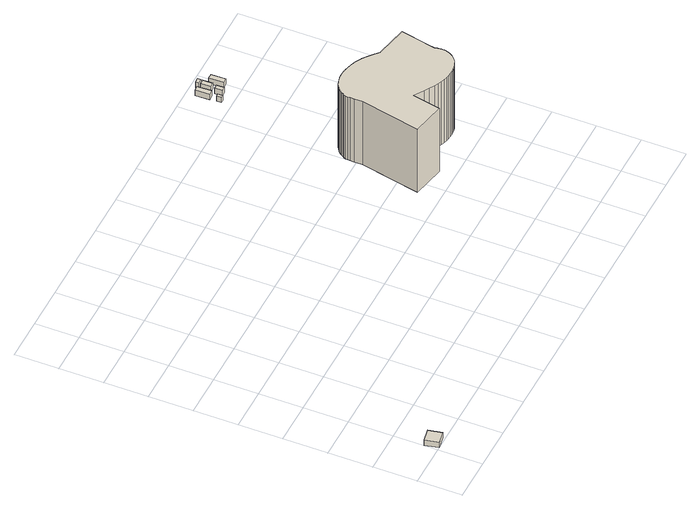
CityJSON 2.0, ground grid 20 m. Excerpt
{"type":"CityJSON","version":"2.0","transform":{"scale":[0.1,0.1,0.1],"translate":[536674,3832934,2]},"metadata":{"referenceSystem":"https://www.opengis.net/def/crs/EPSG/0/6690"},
"CityObjects":{
"building1":{"type":"Building","attributes":{"計測周辺長":24.42,"1/2500図郭":73,"区名":"住之江区","町丁目名称":"南港北３丁目","街区番号":5,"class":"3003","usage":"454","storeysAboveGround":1,"BuildingDetailAttribute.buildingRoofEdgeArea":37.19,"BuildingDetailAttribute.buildingStructureType":"610","BuildingDetailAttribute.buildingStructureOrgType":"2","BuildingDetailAttribute.detailedUsage":"1930","BuildingDetailAttribute.specifiedBuildingCoverageRate":0.6,"BuildingDetailAttribute.surveyYear":2017,"BuildingTsunamiRiskAttribute.description":"1","BuildingTsunamiRiskAttribute.rank":"2","BuildingTsunamiRiskAttribute.depth":0.63,"BuildingHighTideRiskAttribute.description":"1","BuildingHighTideRiskAttribute.rank":"3","BuildingHighTideRiskAttribute.depth":3.12,"BuildingIDAttribute.prefecture":"27","BuildingIDAttribute.city":"27125"},"geometry":[{"type":"Solid","lod":"1","boundaries":[[[[0,1,2,3]],[[2,4,5,3]],[[1,6,4,2]],[[0,7,6,1]],[[3,5,7,0]],[[4,6,7,5]]]]}]},
"building2":{"type":"Building","attributes":{"class":"3002","measuredHeight":35.4,"BuildingDetailAttribute.specifiedBuildingCoverageRate":0.6,"BuildingDetailAttribute.surveyYear":2017,"BuildingTsunamiRiskAttribute.description":"1","BuildingTsunamiRiskAttribute.rank":"1","BuildingTsunamiRiskAttribute.depth":0.48,"BuildingHighTideRiskAttribute.description":"1","BuildingHighTideRiskAttribute.rank":"3","BuildingHighTideRiskAttribute.depth":3.33,"BuildingIDAttribute.prefecture":"27","BuildingIDAttribute.city":"27125"},"geometry":[{"type":"Solid","lod":"1","boundaries":[[[[8,9,10,11,12,13,14,15,16,17,18,19,20,21,22,23,24,25,26,27,28,29,30,31,32,33,34,35,36,37,38,39,40,41,42,43,44,45,46,47,48,49,50,51,52,53,54,55,56,57,58,59,60,61,62,63,64,65,66,67,68,69,70]],[[69,71,72,70]],[[68,73,71,69]],[[67,74,73,68]],[[66,75,74,67]],[[65,76,75,66]],[[64,77,76,65]],[[63,78,77,64]],[[62,79,78,63]],[[61,80,79,62]],[[60,81,80,61]],[[59,82,81,60]],[[58,83,82,59]],[[57,84,83,58]],[[56,85,84,57]],[[55,86,85,56]],[[54,87,86,55]],[[53,88,87,54]],[[52,89,88,53]],[[51,90,89,52]],[[50,91,90,51]],[[49,92,91,50]],[[48,93,92,49]],[[47,94,93,48]],[[46,95,94,47]],[[45,96,95,46]],[[44,97,96,45]],[[43,98,97,44]],[[42,99,98,43]],[[41,100,99,42]],[[40,101,100,41]],[[39,102,101,40]],[[38,103,102,39]],[[37,104,103,38]],[[36,105,104,37]],[[35,106,105,36]],[[34,107,106,35]],[[33,108,107,34]],[[32,109,108,33]],[[31,110,109,32]],[[30,111,110,31]],[[29,112,111,30]],[[28,113,112,29]],[[27,114,113,28]],[[26,115,114,27]],[[25,116,115,26]],[[24,117,116,25]],[[23,118,117,24]],[[22,119,118,23]],[[21,120,119,22]],[[20,121,120,21]],[[19,122,121,20]],[[18,123,122,19]],[[17,124,123,18]],[[16,125,124,17]],[[15,126,125,16]],[[14,127,126,15]],[[13,128,127,14]],[[12,129,128,13]],[[11,130,129,12]],[[10,131,130,11]],[[9,132,131,10]],[[8,133,132,9]],[[70,72,133,8]],[[71,73,74,75,76,77,78,79,80,81,82,83,84,85,86,87,88,89,90,91,92,93,94,95,96,97,98,99,100,101,102,103,104,105,106,107,108,109,110,111,112,113,114,115,116,117,118,119,120,121,122,123,124,125,126,127,128,129,130,131,132,133,72]]]]}]},
"building3":{"type":"Building","attributes":{"class":"3003","measuredHeight":4.4,"BuildingDetailAttribute.specifiedBuildingCoverageRate":0.6,"BuildingDetailAttribute.surveyYear":2017,"BuildingTsunamiRiskAttribute.description":"1","BuildingTsunamiRiskAttribute.rank":"1","BuildingTsunamiRiskAttribute.depth":0.47,"BuildingHighTideRiskAttribute.description":"1","BuildingHighTideRiskAttribute.rank":"3","BuildingHighTideRiskAttribute.depth":3.32,"BuildingIDAttribute.prefecture":"27","BuildingIDAttribute.city":"27125"},"geometry":[{"type":"Solid","lod":"1","boundaries":[[[[134,135,136,137]],[[136,138,139,137]],[[135,140,138,136]],[[134,141,140,135]],[[137,139,141,134]],[[138,140,141,139]]]]}]},
"building4":{"type":"Building","attributes":{"class":"3001","BuildingDetailAttribute.specifiedBuildingCoverageRate":0.6,"BuildingDetailAttribute.surveyYear":2017,"BuildingTsunamiRiskAttribute.description":"1","BuildingTsunamiRiskAttribute.rank":"1","BuildingTsunamiRiskAttribute.depth":0.49,"BuildingHighTideRiskAttribute.description":"1","BuildingHighTideRiskAttribute.rank":"3","BuildingHighTideRiskAttribute.depth":3.35,"BuildingIDAttribute.prefecture":"27","BuildingIDAttribute.city":"27125"},"geometry":[{"type":"Solid","lod":"1","boundaries":[[[[142,143,144,145]],[[144,146,147,145]],[[143,148,146,144]],[[142,149,148,143]],[[145,147,149,142]],[[146,148,149,147]]]]}]},
"building5":{"type":"Building","attributes":{"class":"3001","BuildingDetailAttribute.specifiedBuildingCoverageRate":0.6,"BuildingDetailAttribute.surveyYear":2017,"BuildingTsunamiRiskAttribute.description":"1","BuildingTsunamiRiskAttribute.rank":"1","BuildingTsunamiRiskAttribute.depth":0.26,"BuildingHighTideRiskAttribute.description":"1","BuildingHighTideRiskAttribute.rank":"3","BuildingHighTideRiskAttribute.depth":3.13,"BuildingIDAttribute.prefecture":"27","BuildingIDAttribute.city":"27125"},"geometry":[{"type":"Solid","lod":"1","boundaries":[[[[150,151,152,153]],[[152,154,155,153]],[[151,156,154,152]],[[150,157,156,151]],[[153,155,157,150]],[[154,156,157,155]]]]}]},
"building6":{"type":"Building","attributes":{"class":"3001","BuildingDetailAttribute.specifiedBuildingCoverageRate":0.6,"BuildingDetailAttribute.surveyYear":2017,"BuildingTsunamiRiskAttribute.description":"1","BuildingTsunamiRiskAttribute.rank":"2","BuildingTsunamiRiskAttribute.depth":0.51,"BuildingHighTideRiskAttribute.description":"1","BuildingHighTideRiskAttribute.rank":"3","BuildingHighTideRiskAttribute.depth":3.37,"BuildingIDAttribute.prefecture":"27","BuildingIDAttribute.city":"27125"},"geometry":[{"type":"Solid","lod":"1","boundaries":[[[[158,159,160,161]],[[160,162,163,161]],[[159,164,162,160]],[[158,165,164,159]],[[161,163,165,158]],[[162,164,165,163]]]]}]},
"building7":{"type":"Building","attributes":{"class":"3001","BuildingDetailAttribute.specifiedBuildingCoverageRate":0.6,"BuildingDetailAttribute.surveyYear":2017,"BuildingTsunamiRiskAttribute.description":"1","BuildingTsunamiRiskAttribute.rank":"1","BuildingTsunamiRiskAttribute.depth":0.3,"BuildingHighTideRiskAttribute.description":"1","BuildingHighTideRiskAttribute.rank":"3","BuildingHighTideRiskAttribute.depth":3.16,"BuildingIDAttribute.prefecture":"27","BuildingIDAttribute.city":"27125"},"geometry":[{"type":"Solid","lod":"1","boundaries":[[[[166,167,168,169]],[[168,170,171,169]],[[167,172,170,168]],[[166,173,172,167]],[[169,171,173,166]],[[170,172,173,171]]]]}]},
"building8":{"type":"Building","attributes":{"class":"3001","BuildingDetailAttribute.specifiedBuildingCoverageRate":0.6,"BuildingDetailAttribute.surveyYear":2017,"BuildingTsunamiRiskAttribute.description":"1","BuildingTsunamiRiskAttribute.rank":"1","BuildingTsunamiRiskAttribute.depth":0.3,"BuildingHighTideRiskAttribute.description":"1","BuildingHighTideRiskAttribute.rank":"3","BuildingHighTideRiskAttribute.depth":3.16,"BuildingIDAttribute.prefecture":"27","BuildingIDAttribute.city":"27125"},"geometry":[{"type":"Solid","lod":"1","boundaries":[[[[174,175,176,177]],[[176,178,179,177]],[[175,180,178,176]],[[174,181,180,175]],[[177,179,181,174]],[[178,180,181,179]]]]}]},
"building9":{"type":"Building","attributes":{"class":"3001","BuildingDetailAttribute.specifiedBuildingCoverageRate":0.6,"BuildingDetailAttribute.surveyYear":2017,"BuildingTsunamiRiskAttribute.description":"1","BuildingTsunamiRiskAttribute.rank":"1","BuildingTsunamiRiskAttribute.depth":0.3,"BuildingHighTideRiskAttribute.description":"1","BuildingHighTideRiskAttribute.rank":"3","BuildingHighTideRiskAttribute.depth":3.16,"BuildingIDAttribute.prefecture":"27","BuildingIDAttribute.city":"27125"},"geometry":[{"type":"Solid","lod":"1","boundaries":[[[[182,183,184,185]],[[184,186,187,185]],[[183,188,186,184]],[[182,189,188,183]],[[185,187,189,182]],[[186,188,189,187]]]]}]},
"building10":{"type":"Building","attributes":{"class":"3001","measuredHeight":5.9,"BuildingDetailAttribute.specifiedBuildingCoverageRate":0.6,"BuildingDetailAttribute.surveyYear":2017,"BuildingTsunamiRiskAttribute.description":"1","BuildingTsunamiRiskAttribute.rank":"1","BuildingTsunamiRiskAttribute.depth":0.47,"BuildingHighTideRiskAttribute.description":"1","BuildingHighTideRiskAttribute.rank":"3","BuildingHighTideRiskAttribute.depth":3.31,"BuildingIDAttribute.prefecture":"27","BuildingIDAttribute.city":"27125"},"geometry":[{"type":"Solid","lod":"1","boundaries":[[[[190,191,192,193]],[[192,194,195,193]],[[191,196,194,192]],[[190,197,196,191]],[[193,195,197,190]],[[194,196,197,195]]]]}]}
},
"vertices":[
[2,63,9],[60,74,9],[73,11,9],[15,1,9],[73,11,39],[15,1,39],[60,74,39],[2,63,39],
[1812,841,7],[1815,827,7],[1817,813,7],[1817,810,7],[1818,804,7],[1817,795,7],[1815,786,7],[1812,777,7],[1808,767,7],[1802,758,7],[1796,750,7],[1788,742,7],[1781,736,7],[1773,731,7],[1764,726,7],[1752,722,7],[1742,719,7],[1728,717,7],[1714,716,7],[1698,717,7],[1685,718,7],[1671,721,7],[1657,725,7],[1640,731,7],[1626,737,7],[1607,746,7],[1585,759,7],[1564,772,7],[1522,801,7],[1496,672,7],[1347,703,7],[1403,973,7],[1402,1011,7],[1403,1030,7],[1404,1041,7],[1406,1050,7],[1409,1058,7],[1413,1066,7],[1418,1074,7],[1424,1082,7],[1430,1089,7],[1436,1094,7],[1446,1101,7],[1458,1107,7],[1469,1111,7],[1479,1114,7],[1491,1117,7],[1505,1118,7],[1520,1118,7],[1533,1117,7],[1545,1115,7],[1562,1111,7],[1580,1106,7],[1594,1101,7],[1608,1095,7],[1626,1085,7],[1631,1082,7],[1644,1073,7],[1658,1062,7],[1678,1045,7],[1697,1028,7],[1845,997,7],[1819,872,7],[1845,997,361],[1819,872,361],[1697,1028,361],[1678,1045,361],[1658,1062,361],[1644,1073,361],[1631,1082,361],[1626,1085,361],[1608,1095,361],[1594,1101,361],[1580,1106,361],[1562,1111,361],[1545,1115,361],[1533,1117,361],[1520,1118,361],[1505,1118,361],[1491,1117,361],[1479,1114,361],[1469,1111,361],[1458,1107,361],[1446,1101,361],[1436,1094,361],[1430,1089,361],[1424,1082,361],[1418,1074,361],[1413,1066,361],[1409,1058,361],[1406,1050,361],[1404,1041,361],[1403,1030,361],[1402,1011,361],[1403,973,361],[1347,703,361],[1496,672,361],[1522,801,361],[1564,772,361],[1585,759,361],[1607,746,361],[1626,737,361],[1640,731,361],[1657,725,361],[1671,721,361],[1685,718,361],[1698,717,361],[1714,716,361],[1728,717,361],[1742,719,361],[1752,722,361],[1764,726,361],[1773,731,361],[1781,736,361],[1788,742,361],[1796,750,361],[1802,758,361],[1808,767,361],[1812,777,361],[1815,786,361],[1817,795,361],[1818,804,361],[1817,810,361],[1817,813,361],[1815,827,361],[1812,841,361],
[1596,1123,7],[1600,1148,7],[1691,1131,7],[1686,1106,7],[1691,1131,51],[1686,1106,51],[1600,1148,51],[1596,1123,51],
[1497,1645,8],[1496,1668,8],[1509,1668,8],[1510,1644,8],[1509,1668,38],[1510,1644,38],[1496,1668,38],[1497,1645,38],
[1489,1761,10],[1512,1762,10],[1515,1696,10],[1491,1694,10],[1515,1696,40],[1491,1694,40],[1512,1762,40],[1489,1761,40],
[1535,1659,8],[1534,1693,8],[1554,1693,8],[1555,1659,8],[1554,1693,38],[1555,1659,38],[1534,1693,38],[1535,1659,38],
[1534,1756,9],[1556,1756,9],[1557,1711,9],[1535,1710,9],[1557,1711,39],[1535,1710,39],[1556,1756,39],[1534,1756,39],
[1534,1779,9],[1557,1780,9],[1557,1764,9],[1535,1763,9],[1557,1764,39],[1535,1763,39],[1557,1780,39],[1534,1779,39],
[1577,1740,9],[1601,1740,9],[1603,1673,9],[1580,1672,9],[1603,1673,39],[1580,1672,39],[1601,1740,39],[1577,1740,39],
[1815,1086,8],[1819,1108,8],[1854,1102,8],[1850,1080,8],[1854,1102,67],[1850,1080,67],[1819,1108,67],[1815,1086,67]
]}
